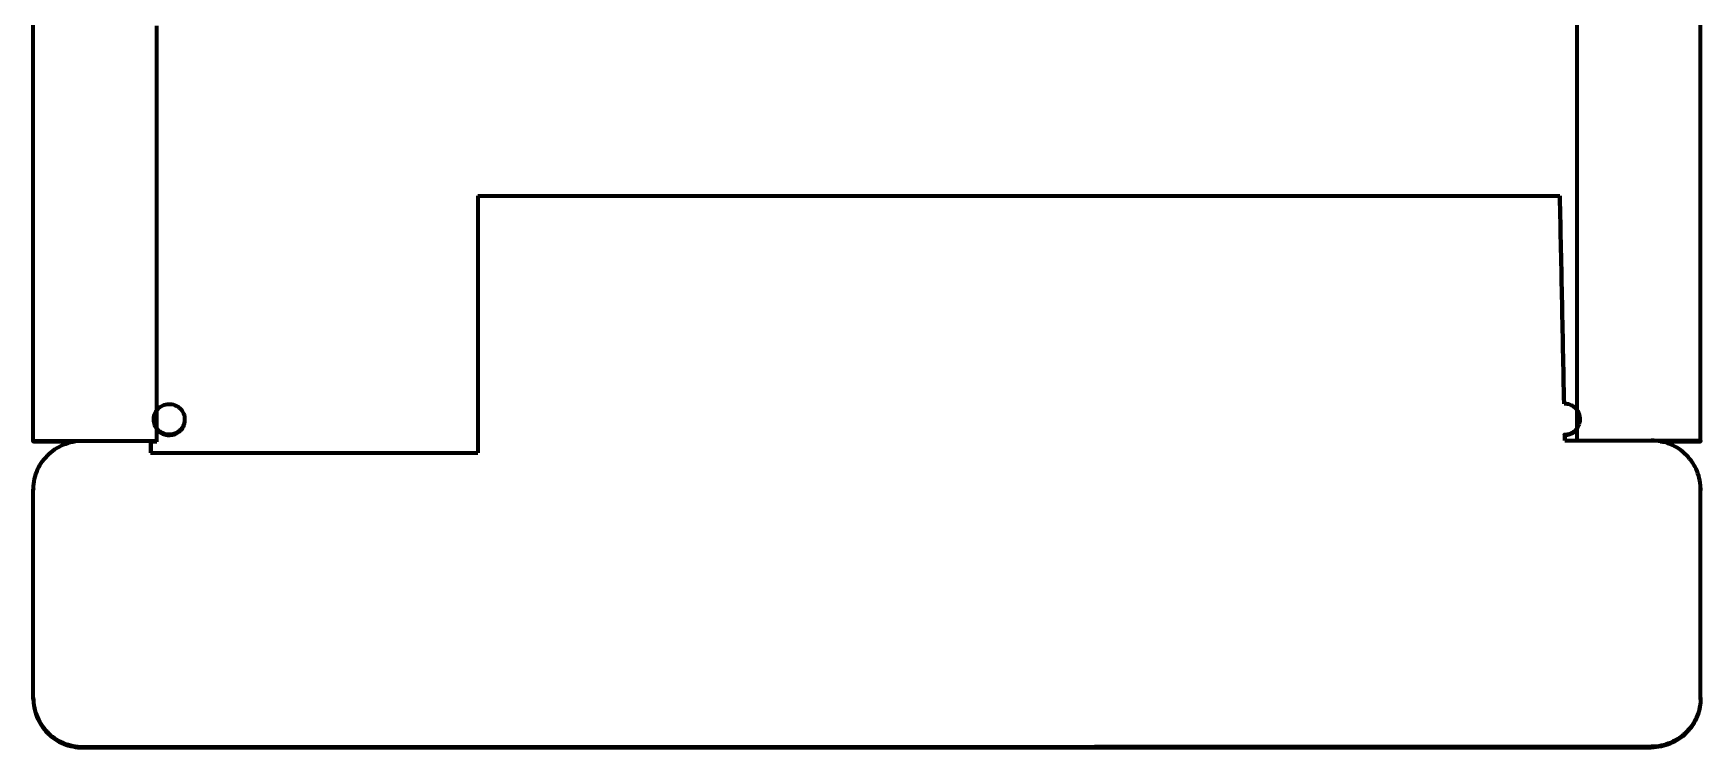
# Model space of a CAD drawing. Header units: millimetres. Extents: x 10 to 410, y 10 to 287.
# Drawn here: x 330.547 to 333.271, y 121 to 122.167 of the extents above; entities that cross this region are included whole.
import ezdxf

# ---------------------------------------------------------------- set-up
doc = ezdxf.new("R2010")
doc.units = ezdxf.units.MM
doc.layers.add('SECTION', color=1, linetype='CONTINUOUS', lineweight=70)

msp = doc.modelspace()

# ---------------------------------------------------------------- linework, layer by layer
at = {"layer": 'SECTION'}
for points in [[(333.0695, 121.5016), (333.0695, 121.6997), (333.0695, 121.8977), (333.0695, 122.0958), (333.0695, 122.2938), (333.0695, 122.4919), (333.0695, 122.6899), (333.0695, 122.8879), (333.0695, 123.086), (333.0695, 123.284), (333.0695, 123.4821), (333.0695, 123.6801), (333.0695, 123.8782), (333.0695, 124.0762), (333.0695, 124.2743), (333.0695, 124.4723)], [(330.547, 121.5013), (330.547, 121.6291), (330.547, 121.7569), (330.547, 121.8846), (330.547, 122.0124), (330.547, 122.1402), (330.547, 122.268), (330.547, 122.3958), (330.547, 122.5235), (330.547, 122.6513), (330.547, 122.7791), (330.547, 122.9069), (330.547, 123.0346), (330.547, 123.1624), (330.547, 123.2902), (330.547, 123.418), (330.547, 123.5458), (330.547, 123.6735), (330.547, 123.8013), (330.547, 123.9291), (330.547, 124.0569), (330.547, 124.1846), (330.547, 124.3124), (330.547, 124.4402)], [(330.547, 121.5008), (330.547, 121.6286), (330.547, 121.7564), (330.547, 121.8841), (330.547, 122.0119), (330.547, 122.1397), (330.547, 122.2675), (330.547, 122.3953), (330.547, 122.523), (330.547, 122.6508), (330.547, 122.7786), (330.547, 122.9064), (330.547, 123.0341), (330.547, 123.1619), (330.547, 123.2897), (330.547, 123.4175), (330.547, 123.5453), (330.547, 123.673), (330.547, 123.8008), (330.547, 123.9286), (330.547, 124.0564), (330.547, 124.1841), (330.547, 124.3119), (330.547, 124.4397)], [(333.2713, 121.5016), (333.2713, 121.6971), (333.2713, 121.8926), (333.2713, 122.0881), (333.2713, 122.2835), (333.2713, 122.479), (333.2713, 122.6745), (333.2713, 122.87), (333.2713, 123.0654), (333.2713, 123.2609), (333.2713, 123.4564), (333.2713, 123.6519), (333.2713, 123.8473), (333.2713, 124.0428), (333.2713, 124.2383), (333.2713, 124.4338)], [(333.2713, 121.5013), (333.2713, 121.6968), (333.2713, 121.8922), (333.2713, 122.0876), (333.2713, 122.2831), (333.2713, 122.4785), (333.2713, 122.674), (333.2713, 122.8694), (333.2713, 123.0649), (333.2713, 123.2603), (333.2713, 123.4557), (333.2713, 123.6512), (333.2713, 123.8466), (333.2713, 124.0421), (333.2713, 124.2375), (333.2713, 124.4329)], [(333.2713, 121.5008), (333.2713, 121.6963), (333.2713, 121.8918), (333.2713, 122.0872), (333.2713, 122.2827), (333.2713, 122.4782), (333.2713, 122.6737), (333.2713, 122.8691), (333.2713, 123.0646), (333.2713, 123.2601), (333.2713, 123.4556), (333.2713, 123.651), (333.2713, 123.8465), (333.2713, 124.042), (333.2713, 124.2374), (333.2713, 124.4329)], [(330.7488, 121.5013), (330.7488, 121.5271), (330.7488, 121.5529), (330.7488, 121.5788), (330.7488, 121.6046), (330.7488, 121.6304), (330.7488, 121.6562), (330.7488, 121.682), (330.7488, 121.7078), (330.7488, 121.7336), (330.7488, 121.7594), (330.7488, 121.7852), (330.7488, 121.811), (330.7488, 121.8368), (330.7488, 121.8626), (330.7488, 121.8884), (330.7488, 121.9142), (330.7488, 121.94), (330.7488, 121.9658), (330.7488, 121.9916), (330.7488, 122.0174), (330.7488, 122.0432), (330.7488, 122.0691), (330.7488, 122.0949), (330.7488, 122.1207), (330.7488, 122.1465), (330.7488, 122.1723)], [(330.7489, 121.5513), (330.7489, 121.5755), (330.7489, 121.5996), (330.7489, 121.6238), (330.7489, 121.6479), (330.7489, 121.6721), (330.7489, 121.6962), (330.7489, 121.7204), (330.7489, 121.7445), (330.7489, 121.7687), (330.7489, 121.7928), (330.7489, 121.817), (330.7489, 121.8411), (330.7489, 121.8653), (330.7489, 121.8894), (330.7489, 121.9136), (330.7489, 121.9377), (330.7489, 121.9619), (330.7489, 121.986), (330.7489, 122.0102), (330.7489, 122.0343), (330.7489, 122.0585), (330.7489, 122.0826), (330.7489, 122.1068), (330.7489, 122.1309), (330.7489, 122.1551), (330.7489, 122.1792)], [(331.2735, 121.9014), (331.3305, 121.9014), (331.3876, 121.9014), (331.4446, 121.9014), (331.5016, 121.9014), (331.5586, 121.9014), (331.6157, 121.9014), (331.6727, 121.9014), (331.7297, 121.9014), (331.7867, 121.9014), (331.8438, 121.9015), (331.9008, 121.9015), (331.9578, 121.9015), (332.0148, 121.9015), (332.0719, 121.9015), (332.1289, 121.9015), (332.1859, 121.9015), (332.2429, 121.9015), (332.3, 121.9015), (332.357, 121.9015), (332.414, 121.9015), (332.471, 121.9015), (332.528, 121.9015), (332.5851, 121.9015), (332.6421, 121.9016), (332.6991, 121.9016), (332.7561, 121.9016), (332.8132, 121.9016), (332.8702, 121.9016), (332.9272, 121.9016), (332.9842, 121.9016), (333.0413, 121.9016)], [(331.2735, 121.9014), (331.2735, 121.8878), (331.2735, 121.8743), (331.2735, 121.8607), (331.2735, 121.8472), (331.2735, 121.8336), (331.2735, 121.8201), (331.2735, 121.8065), (331.2735, 121.793), (331.2735, 121.7795), (331.2735, 121.7659), (331.2735, 121.7524), (331.2735, 121.7388), (331.2735, 121.7253), (331.2735, 121.7117), (331.2735, 121.6982), (331.2735, 121.6846), (331.2735, 121.6711), (331.2735, 121.6575), (331.2735, 121.644), (331.2735, 121.6304), (331.2735, 121.6169), (331.2735, 121.6033), (331.2735, 121.5898), (331.2735, 121.5762), (331.2735, 121.5627), (331.2735, 121.5491), (331.2735, 121.5356), (331.2735, 121.522), (331.2735, 121.5085), (331.2735, 121.495), (331.2735, 121.4814)], [(333.0481, 121.5616), (333.0479, 121.5726), (333.0477, 121.5835), (333.0475, 121.5945), (333.0472, 121.6055), (333.047, 121.6164), (333.0468, 121.6274), (333.0466, 121.6384), (333.0464, 121.6493), (333.0461, 121.6603), (333.0459, 121.6713), (333.0457, 121.6822), (333.0455, 121.6932), (333.0453, 121.7042), (333.045, 121.7151), (333.0448, 121.7261), (333.0446, 121.7371), (333.0444, 121.748), (333.0441, 121.759), (333.0439, 121.77), (333.0437, 121.781), (333.0435, 121.7919), (333.0433, 121.8029), (333.043, 121.8139), (333.0428, 121.8248), (333.0426, 121.8358), (333.0424, 121.8468), (333.0422, 121.8577), (333.0419, 121.8687), (333.0417, 121.8797), (333.0415, 121.8906), (333.0413, 121.9016)], [(333.0413, 121.9012), (333.0413, 121.9012), (333.0413, 121.9012), (333.0413, 121.9012), (333.0413, 121.9012), (333.0413, 121.9013), (333.0413, 121.9013), (333.0413, 121.9013), (333.0413, 121.9013), (333.0413, 121.9013), (333.0413, 121.9013), (333.0413, 121.9013), (333.0413, 121.9014), (333.0413, 121.9014), (333.0413, 121.9014), (333.0413, 121.9014), (333.0413, 121.9014), (333.0413, 121.9014), (333.0413, 121.9014), (333.0413, 121.9014), (333.0413, 121.9015), (333.0413, 121.9015), (333.0413, 121.9015), (333.0413, 121.9015), (333.0413, 121.9015), (333.0413, 121.9015), (333.0413, 121.9015), (333.0413, 121.9015), (333.0413, 121.9016), (333.0413, 121.9016), (333.0413, 121.9016), (333.0413, 121.9016)], [(333.0413, 121.9008), (333.0413, 121.9008), (333.0413, 121.9008), (333.0413, 121.9008), (333.0413, 121.9008), (333.0413, 121.9009), (333.0413, 121.9009), (333.0413, 121.9009), (333.0413, 121.9009), (333.0413, 121.9009), (333.0413, 121.9009), (333.0413, 121.9009), (333.0413, 121.9009), (333.0413, 121.901), (333.0413, 121.901), (333.0413, 121.901), (333.0413, 121.901), (333.0413, 121.901), (333.0413, 121.901), (333.0413, 121.901), (333.0413, 121.9011), (333.0413, 121.9011), (333.0413, 121.9011), (333.0413, 121.9011), (333.0413, 121.9011), (333.0413, 121.9011), (333.0413, 121.9011), (333.0413, 121.9011), (333.0413, 121.9012), (333.0413, 121.9012), (333.0413, 121.9012), (333.0413, 121.9012)], [(333.0413, 121.9012), (333.0415, 121.8902), (333.0417, 121.8793), (333.0419, 121.8683), (333.0422, 121.8574), (333.0424, 121.8464), (333.0426, 121.8355), (333.0428, 121.8245), (333.043, 121.8136), (333.0433, 121.8026), (333.0435, 121.7916), (333.0437, 121.7807), (333.0439, 121.7697), (333.0442, 121.7588), (333.0444, 121.7478), (333.0446, 121.7369), (333.0448, 121.7259), (333.045, 121.715), (333.0453, 121.704), (333.0455, 121.693), (333.0457, 121.6821), (333.0459, 121.6711), (333.0461, 121.6602), (333.0464, 121.6492), (333.0466, 121.6383), (333.0468, 121.6273), (333.047, 121.6164), (333.0472, 121.6054), (333.0475, 121.5945), (333.0477, 121.5835), (333.0479, 121.5725), (333.0481, 121.5616)], [(330.7438, 121.537), (330.744, 121.5395), (330.7445, 121.542), (330.7452, 121.5445), (330.7461, 121.5468), (330.7473, 121.5491), (330.7487, 121.5512), (330.7504, 121.5531), (330.7522, 121.5549), (330.7541, 121.5565), (330.7563, 121.5579), (330.7585, 121.5591), (330.7609, 121.56), (330.7634, 121.5607), (330.7659, 121.5611), (330.7684, 121.5613), (330.7709, 121.5613), (330.7735, 121.5609), (330.776, 121.5604), (330.7784, 121.5596), (330.7807, 121.5585), (330.7829, 121.5572), (330.7849, 121.5557), (330.7868, 121.554), (330.7886, 121.5522), (330.7901, 121.5501), (330.7914, 121.5479), (330.7924, 121.5456), (330.7933, 121.5432), (330.7939, 121.5407), (330.7942, 121.5382), (330.7942, 121.5357)], [(333.0745, 121.5376), (333.0745, 121.5389), (333.0743, 121.5401), (333.0741, 121.5414), (333.0738, 121.5427), (333.0735, 121.5439), (333.0731, 121.5451), (333.0726, 121.5463), (333.0721, 121.5475), (333.0715, 121.5486), (333.0708, 121.5497), (333.0701, 121.5508), (333.0694, 121.5518), (333.0686, 121.5528), (333.0677, 121.5537), (333.0668, 121.5547), (333.0659, 121.5555), (333.0649, 121.5563), (333.0638, 121.5571), (333.0628, 121.5578), (333.0617, 121.5584), (333.0605, 121.559), (333.0594, 121.5596), (333.0582, 121.56), (333.057, 121.5604), (333.0557, 121.5608), (333.0545, 121.5611), (333.0532, 121.5613), (333.052, 121.5615), (333.0507, 121.5616), (333.0494, 121.5616), (333.0481, 121.5616)], [(330.7438, 121.5363), (330.7438, 121.5364), (330.7438, 121.5364), (330.7438, 121.5364), (330.7438, 121.5364), (330.7438, 121.5364), (330.7438, 121.5365), (330.7438, 121.5365), (330.7438, 121.5365), (330.7438, 121.5365), (330.7438, 121.5365), (330.7438, 121.5366), (330.7438, 121.5366), (330.7438, 121.5366), (330.7438, 121.5366), (330.7438, 121.5366), (330.7438, 121.5367), (330.7438, 121.5367), (330.7438, 121.5367), (330.7438, 121.5367), (330.7438, 121.5367), (330.7438, 121.5368), (330.7438, 121.5368), (330.7438, 121.5368), (330.7438, 121.5368), (330.7438, 121.5368), (330.7438, 121.5369), (330.7438, 121.5369), (330.7438, 121.5369), (330.7438, 121.5369), (330.7438, 121.5369), (330.7438, 121.537)], [(330.7942, 121.5357), (330.794, 121.5332), (330.7936, 121.5307), (330.7929, 121.5283), (330.792, 121.5259), (330.7908, 121.5237), (330.7894, 121.5216), (330.7878, 121.5196), (330.786, 121.5178), (330.784, 121.5163), (330.7819, 121.5149), (330.7797, 121.5137), (330.7774, 121.5127), (330.7749, 121.512), (330.7725, 121.5116), (330.77, 121.5114), (330.7674, 121.5114), (330.7649, 121.5117), (330.7625, 121.5122), (330.7601, 121.513), (330.7577, 121.514), (330.7555, 121.5152), (330.7535, 121.5167), (330.7516, 121.5183), (330.7498, 121.5201), (330.7483, 121.5221), (330.7469, 121.5243), (330.7458, 121.5265), (330.7449, 121.5289), (330.7443, 121.5313), (330.7439, 121.5338), (330.7438, 121.5363)], [(330.7942, 121.5358), (330.7942, 121.5338), (330.794, 121.5317), (330.7937, 121.5297), (330.7932, 121.5277), (330.7925, 121.5258), (330.7917, 121.5239), (330.7907, 121.5221), (330.7895, 121.5204), (330.7883, 121.5188), (330.7869, 121.5173), (330.7853, 121.5159), (330.7837, 121.5147), (330.782, 121.5135), (330.7802, 121.5126), (330.7783, 121.5117), (330.7764, 121.5111), (330.7744, 121.5106), (330.7724, 121.5102), (330.7703, 121.51), (330.7683, 121.51), (330.7662, 121.5101), (330.7642, 121.5105), (330.7622, 121.5109), (330.7603, 121.5116), (330.7584, 121.5123), (330.7565, 121.5133), (330.7548, 121.5144), (330.7531, 121.5156), (330.7516, 121.5169), (330.7502, 121.5184), (330.7489, 121.52)], [(333.0491, 121.5116), (333.0504, 121.5116), (333.0518, 121.5117), (333.0531, 121.5119), (333.0543, 121.5121), (333.0556, 121.5124), (333.0569, 121.5128), (333.0581, 121.5132), (333.0593, 121.5137), (333.0605, 121.5142), (333.0617, 121.5148), (333.0628, 121.5155), (333.0639, 121.5162), (333.065, 121.517), (333.066, 121.5178), (333.0669, 121.5187), (333.0679, 121.5197), (333.0687, 121.5206), (333.0695, 121.5217), (333.0703, 121.5227), (333.071, 121.5238), (333.0717, 121.525), (333.0722, 121.5261), (333.0728, 121.5273), (333.0732, 121.5286), (333.0736, 121.5298), (333.0739, 121.5311), (333.0742, 121.5324), (333.0744, 121.5337), (333.0745, 121.535), (333.0746, 121.5363), (333.0745, 121.5376)], [(330.7489, 121.5), (330.7489, 121.5006), (330.7489, 121.5013), (330.7489, 121.5019), (330.7489, 121.5026), (330.7489, 121.5032), (330.7489, 121.5039), (330.7489, 121.5045), (330.7489, 121.5052), (330.7489, 121.5058), (330.7489, 121.5064), (330.7489, 121.5071), (330.7489, 121.5077), (330.7489, 121.5084), (330.7489, 121.509), (330.7489, 121.5097), (330.7489, 121.5103), (330.7489, 121.511), (330.7489, 121.5116), (330.7489, 121.5122), (330.7489, 121.5129), (330.7489, 121.5135), (330.7489, 121.5142), (330.7489, 121.5148), (330.7489, 121.5155), (330.7489, 121.5161), (330.7489, 121.5168), (330.7489, 121.5174), (330.7489, 121.5181), (330.7489, 121.5187), (330.7489, 121.5193), (330.7489, 121.52)], [(333.0493, 121.5016), (333.0493, 121.5019), (333.0493, 121.5023), (333.0493, 121.5026), (333.0493, 121.5029), (333.0493, 121.5032), (333.0493, 121.5036), (333.0493, 121.5039), (333.0493, 121.5042), (333.0493, 121.5045), (333.0493, 121.5048), (333.0493, 121.5052), (333.0493, 121.5055), (333.0493, 121.5058), (333.0492, 121.5061), (333.0492, 121.5065), (333.0492, 121.5068), (333.0492, 121.5071), (333.0492, 121.5074), (333.0492, 121.5078), (333.0492, 121.5081), (333.0492, 121.5084), (333.0492, 121.5087), (333.0492, 121.509), (333.0492, 121.5094), (333.0492, 121.5097), (333.0492, 121.51), (333.0492, 121.5103), (333.0492, 121.5107), (333.0491, 121.511), (333.0491, 121.5113), (333.0491, 121.5116)], [(333.0491, 121.5116), (333.0491, 121.5116), (333.0491, 121.5116), (333.0491, 121.5116), (333.0491, 121.5116), (333.0491, 121.5116), (333.0491, 121.5115), (333.0491, 121.5115), (333.0491, 121.5115), (333.0491, 121.5115), (333.0491, 121.5115), (333.0491, 121.5115), (333.0491, 121.5115), (333.0491, 121.5115), (333.0491, 121.5114), (333.0491, 121.5114), (333.0491, 121.5114), (333.0491, 121.5114), (333.0491, 121.5114), (333.0491, 121.5114), (333.0491, 121.5114), (333.0491, 121.5113), (333.0491, 121.5113), (333.0491, 121.5113), (333.0491, 121.5113), (333.0491, 121.5113), (333.0491, 121.5113), (333.0491, 121.5113), (333.0491, 121.5113), (333.0491, 121.5112), (333.0491, 121.5112), (333.0491, 121.5112)], [(333.0491, 121.5112), (333.0491, 121.5112), (333.0491, 121.5112), (333.0491, 121.5112), (333.0491, 121.5112), (333.0491, 121.5112), (333.0491, 121.5111), (333.0491, 121.5111), (333.0491, 121.5111), (333.0491, 121.5111), (333.0491, 121.5111), (333.0491, 121.5111), (333.0491, 121.5111), (333.0491, 121.511), (333.0491, 121.511), (333.0491, 121.511), (333.0491, 121.511), (333.0491, 121.511), (333.0492, 121.511), (333.0492, 121.511), (333.0492, 121.511), (333.0492, 121.5109), (333.0492, 121.5109), (333.0492, 121.5109), (333.0492, 121.5109), (333.0492, 121.5109), (333.0492, 121.5109), (333.0492, 121.5109), (333.0492, 121.5109), (333.0492, 121.5108), (333.0492, 121.5108), (333.0492, 121.5108)], [(333.0491, 121.5112), (333.0492, 121.5109), (333.0492, 121.5106), (333.0492, 121.5103), (333.0492, 121.51), (333.0492, 121.5097), (333.0492, 121.5094), (333.0492, 121.5091), (333.0492, 121.5087), (333.0492, 121.5084), (333.0492, 121.5081), (333.0492, 121.5078), (333.0492, 121.5075), (333.0492, 121.5072), (333.0492, 121.5069), (333.0492, 121.5066), (333.0492, 121.5063), (333.0493, 121.506), (333.0493, 121.5056), (333.0493, 121.5053), (333.0493, 121.505), (333.0493, 121.5047), (333.0493, 121.5044), (333.0493, 121.5041), (333.0493, 121.5038), (333.0493, 121.5035), (333.0493, 121.5032), (333.0493, 121.5029), (333.0493, 121.5026), (333.0493, 121.5022), (333.0493, 121.5019), (333.0493, 121.5016)], [(333.0695, 121.5203), (333.0691, 121.5197), (333.0686, 121.5191), (333.0681, 121.5185), (333.0675, 121.518), (333.067, 121.5174), (333.0665, 121.5169), (333.0659, 121.5164), (333.0653, 121.5159), (333.0647, 121.5154), (333.0641, 121.515), (333.0635, 121.5146), (333.0628, 121.5142), (333.0622, 121.5138), (333.0615, 121.5134), (333.0609, 121.513), (333.0602, 121.5127), (333.0595, 121.5124), (333.0588, 121.5121), (333.0581, 121.5118), (333.0574, 121.5116), (333.0566, 121.5113), (333.0559, 121.5111), (333.0552, 121.511), (333.0544, 121.5108), (333.0537, 121.5106), (333.0529, 121.5105), (333.0522, 121.5104), (333.0514, 121.5104), (333.0507, 121.5103), (333.0499, 121.5103), (333.0492, 121.5103)], [(330.547, 121.5013), (330.5536, 121.5013), (330.5601, 121.5013), (330.5666, 121.5013), (330.5731, 121.5013), (330.5796, 121.5013), (330.5861, 121.5013), (330.5926, 121.5013), (330.5991, 121.5013), (330.6056, 121.5013), (330.6121, 121.5013), (330.6187, 121.5013), (330.6252, 121.5013), (330.6317, 121.5013), (330.6382, 121.5013), (330.6447, 121.5013), (330.6512, 121.5013), (330.6577, 121.5013), (330.6642, 121.5013), (330.6707, 121.5013), (330.6772, 121.5013), (330.6838, 121.5013), (330.6903, 121.5013), (330.6968, 121.5013), (330.7033, 121.5013), (330.7098, 121.5013), (330.7163, 121.5013), (330.7228, 121.5013), (330.7293, 121.5013), (330.7358, 121.5013), (330.7423, 121.5013), (330.7488, 121.5013)], [(330.547, 121.5008), (330.547, 121.5008), (330.547, 121.5008), (330.547, 121.5009), (330.547, 121.5009), (330.547, 121.5009), (330.547, 121.5009), (330.547, 121.5009), (330.547, 121.5009), (330.547, 121.501), (330.547, 121.501), (330.547, 121.501), (330.547, 121.501), (330.547, 121.501), (330.547, 121.501), (330.547, 121.5011), (330.547, 121.5011), (330.547, 121.5011), (330.547, 121.5011), (330.547, 121.5011), (330.547, 121.5011), (330.547, 121.5011), (330.547, 121.5012), (330.547, 121.5012), (330.547, 121.5012), (330.547, 121.5012), (330.547, 121.5012), (330.547, 121.5012), (330.547, 121.5013), (330.547, 121.5013), (330.547, 121.5013), (330.547, 121.5013)], [(330.5471, 121.5), (330.5471, 121.5), (330.5471, 121.5), (330.5471, 121.5), (330.5471, 121.5001), (330.5471, 121.5001), (330.547, 121.5001), (330.547, 121.5002), (330.547, 121.5002), (330.547, 121.5002), (330.547, 121.5002), (330.547, 121.5003), (330.547, 121.5003), (330.547, 121.5003), (330.547, 121.5003), (330.547, 121.5004), (330.547, 121.5004), (330.547, 121.5004), (330.547, 121.5005), (330.547, 121.5005), (330.547, 121.5005), (330.547, 121.5005), (330.547, 121.5006), (330.547, 121.5006), (330.547, 121.5006), (330.547, 121.5006), (330.547, 121.5007), (330.547, 121.5007), (330.547, 121.5007), (330.547, 121.5008), (330.547, 121.5008), (330.547, 121.5008)], [(330.5471, 121.423), (330.5472, 121.427), (330.5476, 121.431), (330.5482, 121.435), (330.549, 121.4389), (330.55, 121.4428), (330.5512, 121.4466), (330.5526, 121.4504), (330.5541, 121.4541), (330.5559, 121.4577), (330.5578, 121.4612), (330.5599, 121.4647), (330.5622, 121.468), (330.5646, 121.4712), (330.5672, 121.4742), (330.57, 121.4772), (330.5729, 121.48), (330.5759, 121.4826), (330.579, 121.4851), (330.5823, 121.4874), (330.5857, 121.4896), (330.5892, 121.4916), (330.5928, 121.4934), (330.5964, 121.4951), (330.6002, 121.4965), (330.604, 121.4978), (330.6079, 121.4989), (330.6118, 121.4997), (330.6158, 121.5004), (330.6197, 121.5009), (330.6237, 121.5012), (330.6278, 121.5013)], [(330.5471, 121.5), (330.5492, 121.5), (330.5513, 121.5), (330.5534, 121.5), (330.5556, 121.5), (330.5577, 121.5), (330.5598, 121.5), (330.5619, 121.5), (330.5641, 121.5), (330.5662, 121.5), (330.5683, 121.5), (330.5705, 121.5), (330.5726, 121.5), (330.5747, 121.5), (330.5768, 121.5), (330.579, 121.5), (330.5811, 121.5), (330.5832, 121.5), (330.5854, 121.5), (330.5875, 121.5), (330.5896, 121.5), (330.5917, 121.5), (330.5939, 121.5), (330.596, 121.5), (330.5981, 121.5), (330.6002, 121.5), (330.6024, 121.5), (330.6045, 121.5), (330.6066, 121.5), (330.6088, 121.5), (330.6109, 121.5), (330.613, 121.5)], [(330.6278, 121.5013), (330.6313, 121.5013), (330.6349, 121.5013), (330.6385, 121.5013), (330.6421, 121.5013), (330.6457, 121.5013), (330.6492, 121.5013), (330.6528, 121.5013), (330.6564, 121.5013), (330.66, 121.5013), (330.6636, 121.5013), (330.6671, 121.5013), (330.6707, 121.5013), (330.6743, 121.5013), (330.6779, 121.5013), (330.6815, 121.5013), (330.685, 121.5013), (330.6886, 121.5013), (330.6922, 121.5013), (330.6958, 121.5013), (330.6994, 121.5013), (330.7029, 121.5013), (330.7065, 121.5013), (330.7101, 121.5013), (330.7137, 121.5013), (330.7173, 121.5013), (330.7208, 121.5013), (330.7244, 121.5013), (330.728, 121.5013), (330.7316, 121.5013), (330.7352, 121.5013), (330.7387, 121.5013)], [(330.7387, 121.5013), (330.7387, 121.5007), (330.7387, 121.5), (330.7387, 121.4994), (330.7387, 121.4988), (330.7387, 121.4981), (330.7387, 121.4975), (330.7387, 121.4968), (330.7387, 121.4962), (330.7387, 121.4955), (330.7387, 121.4949), (330.7387, 121.4942), (330.7387, 121.4936), (330.7387, 121.493), (330.7387, 121.4923), (330.7387, 121.4917), (330.7387, 121.491), (330.7387, 121.4904), (330.7387, 121.4897), (330.7387, 121.4891), (330.7387, 121.4884), (330.7387, 121.4878), (330.7387, 121.4871), (330.7387, 121.4865), (330.7387, 121.4859), (330.7387, 121.4852), (330.7387, 121.4846), (330.7387, 121.4839), (330.7387, 121.4833), (330.7387, 121.4826), (330.7387, 121.482), (330.7387, 121.4813)], [(330.7387, 121.5013), (330.7387, 121.5013), (330.7387, 121.5013), (330.7387, 121.5012), (330.7387, 121.5012), (330.7387, 121.5011), (330.7387, 121.5011), (330.7387, 121.501), (330.7387, 121.501), (330.7387, 121.5009), (330.7387, 121.5009), (330.7387, 121.5009), (330.7387, 121.5008), (330.7387, 121.5008), (330.7387, 121.5007), (330.7387, 121.5007), (330.7387, 121.5006), (330.7388, 121.5006), (330.7388, 121.5006), (330.7388, 121.5005), (330.7388, 121.5005), (330.7388, 121.5004), (330.7388, 121.5004), (330.7388, 121.5003), (330.7388, 121.5003), (330.7388, 121.5002), (330.7388, 121.5002), (330.7388, 121.5002), (330.7388, 121.5001), (330.7388, 121.5001), (330.7388, 121.5), (330.7388, 121.5)], [(330.7387, 121.4813), (330.756, 121.4813), (330.7732, 121.4813), (330.7905, 121.4813), (330.8077, 121.4813), (330.825, 121.4813), (330.8423, 121.4814), (330.8595, 121.4814), (330.8768, 121.4814), (330.894, 121.4814), (330.9113, 121.4814), (330.9285, 121.4814), (330.9458, 121.4814), (330.963, 121.4814), (330.9803, 121.4814), (330.9975, 121.4814), (331.0148, 121.4814), (331.032, 121.4814), (331.0493, 121.4814), (331.0665, 121.4814), (331.0838, 121.4814), (331.101, 121.4814), (331.1183, 121.4814), (331.1355, 121.4814), (331.1528, 121.4814), (331.17, 121.4814), (331.1873, 121.4814), (331.2045, 121.4814), (331.2218, 121.4814), (331.239, 121.4814), (331.2563, 121.4814), (331.2735, 121.4814)], [(330.7388, 121.5), (330.7391, 121.5), (330.7394, 121.5), (330.7397, 121.5), (330.7401, 121.5), (330.7404, 121.5), (330.7407, 121.5), (330.741, 121.5), (330.7414, 121.5), (330.7417, 121.5), (330.742, 121.5), (330.7423, 121.5), (330.7427, 121.5), (330.743, 121.5), (330.7433, 121.5), (330.7436, 121.5), (330.744, 121.5), (330.7443, 121.5), (330.7446, 121.5), (330.7449, 121.5), (330.7453, 121.5), (330.7456, 121.5), (330.7459, 121.5), (330.7463, 121.5), (330.7466, 121.5), (330.7469, 121.5), (330.7472, 121.5), (330.7476, 121.5), (330.7479, 121.5), (330.7482, 121.5), (330.7485, 121.5), (330.7489, 121.5)], [(330.7388, 121.5), (330.7388, 121.4994), (330.7388, 121.4988), (330.7388, 121.4982), (330.7388, 121.4976), (330.7388, 121.497), (330.7388, 121.4964), (330.7388, 121.4958), (330.7388, 121.4952), (330.7388, 121.4946), (330.7388, 121.494), (330.7388, 121.4934), (330.7388, 121.4928), (330.7388, 121.4922), (330.7388, 121.4916), (330.7388, 121.491), (330.7388, 121.4904), (330.7388, 121.4898), (330.7388, 121.4892), (330.7388, 121.4886), (330.7388, 121.488), (330.7388, 121.4874), (330.7388, 121.4868), (330.7388, 121.4862), (330.7388, 121.4855), (330.7388, 121.4849), (330.7388, 121.4843), (330.7388, 121.4837), (330.7388, 121.4831), (330.7388, 121.4825), (330.7388, 121.4819), (330.7388, 121.4813)], [(330.7488, 121.5008), (330.7488, 121.5008), (330.7488, 121.5008), (330.7488, 121.5009), (330.7488, 121.5009), (330.7488, 121.5009), (330.7488, 121.5009), (330.7488, 121.5009), (330.7488, 121.5009), (330.7488, 121.501), (330.7488, 121.501), (330.7488, 121.501), (330.7488, 121.501), (330.7488, 121.501), (330.7488, 121.501), (330.7488, 121.5011), (330.7488, 121.5011), (330.7488, 121.5011), (330.7488, 121.5011), (330.7488, 121.5011), (330.7488, 121.5011), (330.7488, 121.5012), (330.7488, 121.5012), (330.7488, 121.5012), (330.7488, 121.5012), (330.7488, 121.5012), (330.7488, 121.5013), (330.7488, 121.5013), (330.7488, 121.5013), (330.7488, 121.5013), (330.7488, 121.5013), (330.7488, 121.5013)], [(330.7489, 121.5), (330.7489, 121.5), (330.7489, 121.5), (330.7489, 121.5001), (330.7489, 121.5001), (330.7489, 121.5001), (330.7489, 121.5001), (330.7488, 121.5002), (330.7488, 121.5002), (330.7488, 121.5002), (330.7488, 121.5003), (330.7488, 121.5003), (330.7488, 121.5003), (330.7488, 121.5003), (330.7488, 121.5004), (330.7488, 121.5004), (330.7488, 121.5004), (330.7488, 121.5004), (330.7488, 121.5005), (330.7488, 121.5005), (330.7488, 121.5005), (330.7488, 121.5005), (330.7488, 121.5006), (330.7488, 121.5006), (330.7488, 121.5006), (330.7488, 121.5006), (330.7488, 121.5007), (330.7488, 121.5007), (330.7488, 121.5007), (330.7488, 121.5008), (330.7488, 121.5008), (330.7488, 121.5008)], [(333.0493, 121.5016), (333.0539, 121.5016), (333.0585, 121.5016), (333.063, 121.5016), (333.0676, 121.5016), (333.0721, 121.5016), (333.0767, 121.5016), (333.0812, 121.5016), (333.0858, 121.5016), (333.0904, 121.5016), (333.0949, 121.5016), (333.0995, 121.5016), (333.104, 121.5016), (333.1086, 121.5016), (333.1131, 121.5016), (333.1177, 121.5016), (333.1222, 121.5016), (333.1268, 121.5016), (333.1314, 121.5016), (333.1359, 121.5016), (333.1405, 121.5016), (333.145, 121.5016), (333.1496, 121.5016), (333.1541, 121.5016), (333.1587, 121.5016), (333.1633, 121.5016), (333.1678, 121.5016), (333.1724, 121.5016), (333.1769, 121.5016), (333.1815, 121.5016), (333.186, 121.5016), (333.1906, 121.5016)], [(333.0695, 121.5016), (333.076, 121.5016), (333.0825, 121.5016), (333.089, 121.5016), (333.0956, 121.5016), (333.1021, 121.5016), (333.1086, 121.5016), (333.1151, 121.5016), (333.1216, 121.5016), (333.1281, 121.5016), (333.1346, 121.5016), (333.1411, 121.5016), (333.1476, 121.5016), (333.1541, 121.5016), (333.1607, 121.5016), (333.1672, 121.5016), (333.1737, 121.5016), (333.1802, 121.5016), (333.1867, 121.5016), (333.1932, 121.5016), (333.1997, 121.5016), (333.2062, 121.5016), (333.2127, 121.5016), (333.2192, 121.5016), (333.2258, 121.5016), (333.2323, 121.5016), (333.2388, 121.5016), (333.2453, 121.5016), (333.2518, 121.5016), (333.2583, 121.5016), (333.2648, 121.5016), (333.2713, 121.5016)], [(333.2713, 121.4244), (333.271, 121.4284), (333.2706, 121.4323), (333.27, 121.4363), (333.2691, 121.4402), (333.2681, 121.444), (333.2669, 121.4478), (333.2655, 121.4515), (333.2639, 121.4552), (333.2621, 121.4587), (333.2602, 121.4622), (333.2581, 121.4656), (333.2558, 121.4689), (333.2533, 121.472), (333.2507, 121.475), (333.248, 121.4779), (333.2451, 121.4807), (333.2421, 121.4833), (333.239, 121.4857), (333.2357, 121.488), (333.2323, 121.4901), (333.2289, 121.4921), (333.2253, 121.4939), (333.2217, 121.4955), (333.2179, 121.4969), (333.2142, 121.4982), (333.2103, 121.4992), (333.2064, 121.5001), (333.2025, 121.5008), (333.1986, 121.5013), (333.1946, 121.5015), (333.1906, 121.5016)], [(333.2054, 121.5003), (333.2075, 121.5003), (333.2096, 121.5003), (333.2117, 121.5003), (333.2139, 121.5003), (333.216, 121.5003), (333.2181, 121.5003), (333.2203, 121.5003), (333.2224, 121.5003), (333.2245, 121.5003), (333.2266, 121.5003), (333.2288, 121.5003), (333.2309, 121.5003), (333.233, 121.5003), (333.2352, 121.5003), (333.2373, 121.5003), (333.2394, 121.5003), (333.2415, 121.5003), (333.2437, 121.5003), (333.2458, 121.5003), (333.2479, 121.5003), (333.25, 121.5003), (333.2522, 121.5003), (333.2543, 121.5003), (333.2564, 121.5003), (333.2586, 121.5003), (333.2607, 121.5003), (333.2628, 121.5003), (333.2649, 121.5003), (333.2671, 121.5003), (333.2692, 121.5003), (333.2713, 121.5003)], [(333.2713, 121.5016), (333.2713, 121.5016), (333.2713, 121.5016), (333.2713, 121.5016), (333.2713, 121.5015), (333.2713, 121.5015), (333.2713, 121.5015), (333.2713, 121.5015), (333.2713, 121.5014), (333.2713, 121.5014), (333.2713, 121.5014), (333.2713, 121.5014), (333.2713, 121.5013), (333.2713, 121.5013), (333.2713, 121.5013), (333.2713, 121.5012), (333.2713, 121.5012), (333.2713, 121.5012), (333.2713, 121.5012), (333.2713, 121.5011), (333.2713, 121.5011), (333.2713, 121.5011), (333.2713, 121.5011), (333.2713, 121.501), (333.2713, 121.501), (333.2713, 121.501), (333.2713, 121.5009), (333.2713, 121.5009), (333.2713, 121.5009), (333.2713, 121.5009), (333.2713, 121.5008), (333.2713, 121.5008)], [(333.2713, 121.5008), (333.2713, 121.5008), (333.2713, 121.5008), (333.2713, 121.5008), (333.2713, 121.5007), (333.2713, 121.5007), (333.2713, 121.5007), (333.2713, 121.5007), (333.2713, 121.5007), (333.2713, 121.5007), (333.2713, 121.5006), (333.2713, 121.5006), (333.2713, 121.5006), (333.2713, 121.5006), (333.2713, 121.5006), (333.2713, 121.5006), (333.2713, 121.5005), (333.2713, 121.5005), (333.2713, 121.5005), (333.2713, 121.5005), (333.2713, 121.5005), (333.2713, 121.5005), (333.2713, 121.5004), (333.2713, 121.5004), (333.2713, 121.5004), (333.2713, 121.5004), (333.2713, 121.5004), (333.2713, 121.5004), (333.2713, 121.5003), (333.2713, 121.5003), (333.2713, 121.5003), (333.2713, 121.5003)], [(330.547, 121.4213), (330.547, 121.4214), (330.547, 121.4214), (330.547, 121.4215), (330.547, 121.4215), (330.547, 121.4216), (330.547, 121.4216), (330.547, 121.4217), (330.547, 121.4217), (330.547, 121.4218), (330.547, 121.4219), (330.547, 121.4219), (330.547, 121.422), (330.547, 121.422), (330.547, 121.4221), (330.547, 121.4221), (330.547, 121.4222), (330.5471, 121.4222), (330.5471, 121.4223), (330.5471, 121.4223), (330.5471, 121.4224), (330.5471, 121.4224), (330.5471, 121.4225), (330.5471, 121.4225), (330.5471, 121.4226), (330.5471, 121.4226), (330.5471, 121.4227), (330.5471, 121.4228), (330.5471, 121.4228), (330.5471, 121.4229), (330.5471, 121.4229), (330.5471, 121.423)], [(330.5471, 121.423), (330.5471, 121.4229), (330.5471, 121.4228), (330.5471, 121.4228), (330.5471, 121.4227), (330.5471, 121.4226), (330.5471, 121.4226), (330.5471, 121.4225), (330.5471, 121.4224), (330.5471, 121.4223), (330.5471, 121.4223), (330.547, 121.4222), (330.547, 121.4221), (330.547, 121.4221), (330.547, 121.422), (330.547, 121.4219), (330.547, 121.4219), (330.547, 121.4218), (330.547, 121.4217), (330.547, 121.4216), (330.547, 121.4216), (330.547, 121.4215), (330.547, 121.4214), (330.547, 121.4214), (330.547, 121.4213), (330.547, 121.4212), (330.547, 121.4212), (330.547, 121.4211), (330.547, 121.421), (330.547, 121.421), (330.547, 121.4209), (330.547, 121.4208)], [(333.2713, 121.4217), (333.2713, 121.4217), (333.2713, 121.4218), (333.2713, 121.4219), (333.2713, 121.422), (333.2713, 121.4221), (333.2713, 121.4222), (333.2713, 121.4223), (333.2713, 121.4224), (333.2713, 121.4224), (333.2713, 121.4225), (333.2713, 121.4226), (333.2713, 121.4227), (333.2713, 121.4228), (333.2713, 121.4229), (333.2713, 121.423), (333.2713, 121.4231), (333.2713, 121.4232), (333.2713, 121.4232), (333.2713, 121.4233), (333.2713, 121.4234), (333.2713, 121.4235), (333.2713, 121.4236), (333.2713, 121.4237), (333.2713, 121.4238), (333.2713, 121.4239), (333.2713, 121.424), (333.2713, 121.424), (333.2713, 121.4241), (333.2713, 121.4242), (333.2713, 121.4243), (333.2713, 121.4244)], [(333.2713, 121.4244), (333.2713, 121.4243), (333.2713, 121.4242), (333.2713, 121.424), (333.2713, 121.4239), (333.2713, 121.4238), (333.2713, 121.4237), (333.2713, 121.4236), (333.2713, 121.4235), (333.2713, 121.4234), (333.2713, 121.4232), (333.2713, 121.4231), (333.2713, 121.423), (333.2713, 121.4229), (333.2713, 121.4228), (333.2713, 121.4227), (333.2713, 121.4225), (333.2713, 121.4224), (333.2713, 121.4223), (333.2713, 121.4222), (333.2713, 121.4221), (333.2713, 121.422), (333.2713, 121.4219), (333.2713, 121.4217), (333.2713, 121.4216), (333.2713, 121.4215), (333.2713, 121.4214), (333.2713, 121.4213), (333.2713, 121.4212), (333.2713, 121.421), (333.2713, 121.4209), (333.2713, 121.4208)], [(330.547, 121.0813), (330.547, 121.0923), (330.547, 121.1033), (330.547, 121.1142), (330.547, 121.1252), (330.547, 121.1362), (330.547, 121.1471), (330.547, 121.1581), (330.547, 121.1691), (330.547, 121.18), (330.547, 121.191), (330.547, 121.202), (330.547, 121.2129), (330.547, 121.2239), (330.547, 121.2349), (330.547, 121.2458), (330.547, 121.2568), (330.547, 121.2678), (330.547, 121.2787), (330.547, 121.2897), (330.547, 121.3007), (330.547, 121.3116), (330.547, 121.3226), (330.547, 121.3336), (330.547, 121.3445), (330.547, 121.3555), (330.547, 121.3665), (330.547, 121.3774), (330.547, 121.3884), (330.547, 121.3994), (330.547, 121.4104), (330.547, 121.4213)], [(330.547, 121.4208), (330.547, 121.4208), (330.547, 121.4208), (330.547, 121.4209), (330.547, 121.4209), (330.547, 121.4209), (330.547, 121.4209), (330.547, 121.4209), (330.547, 121.4209), (330.547, 121.421), (330.547, 121.421), (330.547, 121.421), (330.547, 121.421), (330.547, 121.421), (330.547, 121.421), (330.547, 121.4211), (330.547, 121.4211), (330.547, 121.4211), (330.547, 121.4211), (330.547, 121.4211), (330.547, 121.4211), (330.547, 121.4212), (330.547, 121.4212), (330.547, 121.4212), (330.547, 121.4212), (330.547, 121.4212), (330.547, 121.4212), (330.547, 121.4213), (330.547, 121.4213), (330.547, 121.4213), (330.547, 121.4213), (330.547, 121.4213)], [(330.547, 121.4208), (330.547, 121.4208), (330.547, 121.4208), (330.547, 121.4209), (330.547, 121.4209), (330.547, 121.4209), (330.547, 121.4209), (330.547, 121.4209), (330.547, 121.4209), (330.547, 121.421), (330.547, 121.421), (330.547, 121.421), (330.547, 121.421), (330.547, 121.421), (330.547, 121.421), (330.547, 121.4211), (330.547, 121.4211), (330.547, 121.4211), (330.547, 121.4211), (330.547, 121.4211), (330.547, 121.4211), (330.547, 121.4212), (330.547, 121.4212), (330.547, 121.4212), (330.547, 121.4212), (330.547, 121.4212), (330.547, 121.4212), (330.547, 121.4213), (330.547, 121.4213), (330.547, 121.4213), (330.547, 121.4213), (330.547, 121.4213)], [(330.547, 121.4203), (330.547, 121.4203), (330.547, 121.4203), (330.547, 121.4204), (330.547, 121.4204), (330.547, 121.4204), (330.547, 121.4204), (330.547, 121.4204), (330.547, 121.4204), (330.547, 121.4205), (330.547, 121.4205), (330.547, 121.4205), (330.547, 121.4205), (330.547, 121.4205), (330.547, 121.4205), (330.547, 121.4205), (330.547, 121.4206), (330.547, 121.4206), (330.547, 121.4206), (330.547, 121.4206), (330.547, 121.4206), (330.547, 121.4206), (330.547, 121.4207), (330.547, 121.4207), (330.547, 121.4207), (330.547, 121.4207), (330.547, 121.4207), (330.547, 121.4207), (330.547, 121.4208), (330.547, 121.4208), (330.547, 121.4208), (330.547, 121.4208)], [(330.547, 121.4203), (330.547, 121.4203), (330.547, 121.4203), (330.547, 121.4204), (330.547, 121.4204), (330.547, 121.4204), (330.547, 121.4204), (330.547, 121.4204), (330.547, 121.4204), (330.547, 121.4205), (330.547, 121.4205), (330.547, 121.4205), (330.547, 121.4205), (330.547, 121.4205), (330.547, 121.4205), (330.547, 121.4205), (330.547, 121.4206), (330.547, 121.4206), (330.547, 121.4206), (330.547, 121.4206), (330.547, 121.4206), (330.547, 121.4206), (330.547, 121.4207), (330.547, 121.4207), (330.547, 121.4207), (330.547, 121.4207), (330.547, 121.4207), (330.547, 121.4207), (330.547, 121.4208), (330.547, 121.4208), (330.547, 121.4208), (330.547, 121.4208)], [(330.547, 121.0808), (330.547, 121.0918), (330.547, 121.1028), (330.547, 121.1137), (330.547, 121.1247), (330.547, 121.1357), (330.547, 121.1466), (330.547, 121.1576), (330.547, 121.1686), (330.547, 121.1795), (330.547, 121.1905), (330.547, 121.2015), (330.547, 121.2124), (330.547, 121.2234), (330.547, 121.2344), (330.547, 121.2453), (330.547, 121.2563), (330.547, 121.2673), (330.547, 121.2782), (330.547, 121.2892), (330.547, 121.3002), (330.547, 121.3111), (330.547, 121.3221), (330.547, 121.3331), (330.547, 121.344), (330.547, 121.355), (330.547, 121.366), (330.547, 121.3769), (330.547, 121.3879), (330.547, 121.3989), (330.547, 121.4098), (330.547, 121.4208)], [(333.2713, 121.0817), (333.2713, 121.0926), (333.2713, 121.1036), (333.2713, 121.1146), (333.2713, 121.1255), (333.2713, 121.1365), (333.2713, 121.1475), (333.2713, 121.1584), (333.2713, 121.1694), (333.2713, 121.1804), (333.2713, 121.1913), (333.2713, 121.2023), (333.2713, 121.2133), (333.2713, 121.2242), (333.2713, 121.2352), (333.2713, 121.2462), (333.2713, 121.2571), (333.2713, 121.2681), (333.2713, 121.2791), (333.2713, 121.29), (333.2713, 121.301), (333.2713, 121.312), (333.2713, 121.3229), (333.2713, 121.3339), (333.2713, 121.3449), (333.2713, 121.3558), (333.2713, 121.3668), (333.2713, 121.3778), (333.2713, 121.3888), (333.2713, 121.3997), (333.2713, 121.4107), (333.2713, 121.4217)], [(333.2713, 121.4217), (333.2713, 121.4216), (333.2713, 121.4216), (333.2713, 121.4216), (333.2713, 121.4215), (333.2713, 121.4215), (333.2713, 121.4215), (333.2713, 121.4215), (333.2713, 121.4214), (333.2713, 121.4214), (333.2713, 121.4214), (333.2713, 121.4214), (333.2713, 121.4213), (333.2713, 121.4213), (333.2713, 121.4213), (333.2713, 121.4212), (333.2713, 121.4212), (333.2713, 121.4212), (333.2713, 121.4212), (333.2713, 121.4211), (333.2713, 121.4211), (333.2713, 121.4211), (333.2713, 121.4211), (333.2713, 121.421), (333.2713, 121.421), (333.2713, 121.421), (333.2713, 121.4209), (333.2713, 121.4209), (333.2713, 121.4209), (333.2713, 121.4209), (333.2713, 121.4208), (333.2713, 121.4208)], [(333.2713, 121.4208), (333.2713, 121.4208), (333.2713, 121.4208), (333.2713, 121.4208), (333.2713, 121.4207), (333.2713, 121.4207), (333.2713, 121.4207), (333.2713, 121.4207), (333.2713, 121.4207), (333.2713, 121.4207), (333.2713, 121.4206), (333.2713, 121.4206), (333.2713, 121.4206), (333.2713, 121.4206), (333.2713, 121.4206), (333.2713, 121.4206), (333.2713, 121.4205), (333.2713, 121.4205), (333.2713, 121.4205), (333.2713, 121.4205), (333.2713, 121.4205), (333.2713, 121.4205), (333.2713, 121.4205), (333.2713, 121.4204), (333.2713, 121.4204), (333.2713, 121.4204), (333.2713, 121.4204), (333.2713, 121.4204), (333.2713, 121.4204), (333.2713, 121.4203), (333.2713, 121.4203), (333.2713, 121.4203)], [(333.2713, 121.0808), (333.2713, 121.0918), (333.2713, 121.1028), (333.2713, 121.1137), (333.2713, 121.1247), (333.2713, 121.1357), (333.2713, 121.1466), (333.2713, 121.1576), (333.2713, 121.1686), (333.2713, 121.1795), (333.2713, 121.1905), (333.2713, 121.2015), (333.2713, 121.2124), (333.2713, 121.2234), (333.2713, 121.2344), (333.2713, 121.2453), (333.2713, 121.2563), (333.2713, 121.2673), (333.2713, 121.2782), (333.2713, 121.2892), (333.2713, 121.3002), (333.2713, 121.3111), (333.2713, 121.3221), (333.2713, 121.3331), (333.2713, 121.344), (333.2713, 121.355), (333.2713, 121.366), (333.2713, 121.3769), (333.2713, 121.3879), (333.2713, 121.3989), (333.2713, 121.4098), (333.2713, 121.4208)], [(333.2713, 121.0813), (333.2713, 121.0923), (333.2713, 121.1032), (333.2713, 121.1141), (333.2713, 121.1251), (333.2713, 121.136), (333.2713, 121.1469), (333.2713, 121.1579), (333.2713, 121.1688), (333.2713, 121.1797), (333.2713, 121.1907), (333.2713, 121.2016), (333.2713, 121.2125), (333.2713, 121.2235), (333.2713, 121.2344), (333.2713, 121.2454), (333.2713, 121.2563), (333.2713, 121.2672), (333.2713, 121.2782), (333.2713, 121.2891), (333.2713, 121.3), (333.2713, 121.311), (333.2713, 121.3219), (333.2713, 121.3328), (333.2713, 121.3438), (333.2713, 121.3547), (333.2713, 121.3656), (333.2713, 121.3766), (333.2713, 121.3875), (333.2713, 121.3984), (333.2713, 121.4094), (333.2713, 121.4203)], [(330.547, 121.0808), (330.547, 121.0808), (330.547, 121.0809), (330.547, 121.0809), (330.547, 121.0809), (330.547, 121.0809), (330.547, 121.0809), (330.547, 121.0809), (330.547, 121.081), (330.547, 121.081), (330.547, 121.081), (330.547, 121.081), (330.547, 121.081), (330.547, 121.081), (330.547, 121.0811), (330.547, 121.0811), (330.547, 121.0811), (330.547, 121.0811), (330.547, 121.0811), (330.547, 121.0811), (330.547, 121.0812), (330.547, 121.0812), (330.547, 121.0812), (330.547, 121.0812), (330.547, 121.0812), (330.547, 121.0812), (330.547, 121.0813), (330.547, 121.0813), (330.547, 121.0813), (330.547, 121.0813), (330.547, 121.0813), (330.547, 121.0813)], [(330.547, 121.0813), (330.5472, 121.0773), (330.5475, 121.0732), (330.548, 121.0692), (330.5487, 121.0652), (330.5496, 121.0612), (330.5508, 121.0573), (330.5521, 121.0534), (330.5536, 121.0497), (330.5554, 121.046), (330.5573, 121.0424), (330.5594, 121.0389), (330.5616, 121.0355), (330.564, 121.0322), (330.5666, 121.0291), (330.5694, 121.0261), (330.5723, 121.0232), (330.5753, 121.0205), (330.5785, 121.018), (330.5818, 121.0156), (330.5852, 121.0134), (330.5887, 121.0113), (330.5923, 121.0095), (330.5961, 121.0078), (330.5998, 121.0063), (330.6037, 121.005), (330.6076, 121.0039), (330.6116, 121.003), (330.6156, 121.0023), (330.6196, 121.0018), (330.6237, 121.0014), (330.6278, 121.0013)], [(330.547, 121.0808), (330.547, 121.0808), (330.547, 121.0809), (330.547, 121.0809), (330.547, 121.0809), (330.547, 121.0809), (330.547, 121.0809), (330.547, 121.0809), (330.547, 121.081), (330.547, 121.081), (330.547, 121.081), (330.547, 121.081), (330.547, 121.081), (330.547, 121.081), (330.547, 121.0811), (330.547, 121.0811), (330.547, 121.0811), (330.547, 121.0811), (330.547, 121.0811), (330.547, 121.0811), (330.547, 121.0812), (330.547, 121.0812), (330.547, 121.0812), (330.547, 121.0812), (330.547, 121.0812), (330.547, 121.0812), (330.547, 121.0813), (330.547, 121.0813), (330.547, 121.0813), (330.547, 121.0813), (330.547, 121.0813), (330.547, 121.0813)], [(330.5471, 121.08), (330.5471, 121.08), (330.5471, 121.08), (330.5471, 121.0801), (330.5471, 121.0801), (330.5471, 121.0801), (330.547, 121.0801), (330.547, 121.0802), (330.547, 121.0802), (330.547, 121.0802), (330.547, 121.0803), (330.547, 121.0803), (330.547, 121.0803), (330.547, 121.0803), (330.547, 121.0804), (330.547, 121.0804), (330.547, 121.0804), (330.547, 121.0804), (330.547, 121.0805), (330.547, 121.0805), (330.547, 121.0805), (330.547, 121.0806), (330.547, 121.0806), (330.547, 121.0806), (330.547, 121.0806), (330.547, 121.0807), (330.547, 121.0807), (330.547, 121.0807), (330.547, 121.0807), (330.547, 121.0808), (330.547, 121.0808), (330.547, 121.0808)], [(330.5471, 121.08), (330.5471, 121.08), (330.5471, 121.08), (330.5471, 121.0801), (330.5471, 121.0801), (330.5471, 121.0801), (330.547, 121.0801), (330.547, 121.0802), (330.547, 121.0802), (330.547, 121.0802), (330.547, 121.0803), (330.547, 121.0803), (330.547, 121.0803), (330.547, 121.0803), (330.547, 121.0804), (330.547, 121.0804), (330.547, 121.0804), (330.547, 121.0804), (330.547, 121.0805), (330.547, 121.0805), (330.547, 121.0805), (330.547, 121.0806), (330.547, 121.0806), (330.547, 121.0806), (330.547, 121.0806), (330.547, 121.0807), (330.547, 121.0807), (330.547, 121.0807), (330.547, 121.0807), (330.547, 121.0808), (330.547, 121.0808), (330.547, 121.0808)], [(330.5471, 121.0772), (330.5471, 121.0774), (330.5471, 121.0775), (330.5471, 121.0776), (330.5471, 121.0777), (330.5471, 121.0778), (330.5471, 121.0779), (330.5471, 121.0781), (330.5471, 121.0782), (330.5471, 121.0783), (330.5471, 121.0784), (330.5471, 121.0785), (330.5471, 121.0786), (330.5471, 121.0787), (330.5471, 121.0789), (330.5471, 121.079), (330.5471, 121.0791), (330.5471, 121.0792), (330.5471, 121.0793), (330.547, 121.0794), (330.547, 121.0796), (330.547, 121.0797), (330.547, 121.0798), (330.547, 121.0799), (330.547, 121.08), (330.547, 121.0801), (330.547, 121.0802), (330.547, 121.0804), (330.547, 121.0805), (330.547, 121.0806), (330.547, 121.0807), (330.547, 121.0808)], [(330.5471, 121.08), (330.5471, 121.0799), (330.5471, 121.0798), (330.5471, 121.0797), (330.5471, 121.0796), (330.5471, 121.0795), (330.5471, 121.0795), (330.5471, 121.0794), (330.5471, 121.0793), (330.5471, 121.0792), (330.5471, 121.0791), (330.5471, 121.079), (330.5471, 121.0789), (330.5471, 121.0788), (330.5471, 121.0787), (330.5471, 121.0787), (330.5471, 121.0786), (330.5471, 121.0785), (330.5471, 121.0784), (330.5471, 121.0783), (330.5471, 121.0782), (330.5471, 121.0781), (330.5471, 121.078), (330.5471, 121.078), (330.5471, 121.0779), (330.5471, 121.0778), (330.5471, 121.0777), (330.5471, 121.0776), (330.5471, 121.0775), (330.5471, 121.0774), (330.5471, 121.0773), (330.5471, 121.0772)], [(330.5471, 121.0772), (330.5473, 121.0733), (330.5478, 121.0693), (330.5484, 121.0654), (330.5492, 121.0615), (330.5503, 121.0576), (330.5515, 121.0538), (330.5529, 121.0501), (330.5545, 121.0465), (330.5563, 121.0429), (330.5582, 121.0394), (330.5603, 121.0361), (330.5626, 121.0328), (330.565, 121.0296), (330.5676, 121.0266), (330.5704, 121.0237), (330.5733, 121.021), (330.5763, 121.0184), (330.5794, 121.0159), (330.5827, 121.0136), (330.586, 121.0115), (330.5895, 121.0096), (330.5931, 121.0078), (330.5967, 121.0062), (330.6004, 121.0047), (330.6042, 121.0035), (330.6081, 121.0024), (330.6119, 121.0016), (330.6159, 121.0009), (330.6198, 121.0004), (330.6238, 121.0001), (330.6278, 121)], [(333.2713, 121.0817), (333.2712, 121.0776), (333.2709, 121.0735), (333.2704, 121.0695), (333.2697, 121.0655), (333.2687, 121.0615), (333.2676, 121.0576), (333.2663, 121.0538), (333.2647, 121.05), (333.263, 121.0463), (333.2611, 121.0427), (333.259, 121.0392), (333.2568, 121.0358), (333.2543, 121.0326), (333.2517, 121.0294), (333.249, 121.0264), (333.2461, 121.0236), (333.243, 121.0209), (333.2399, 121.0183), (333.2366, 121.0159), (333.2332, 121.0137), (333.2296, 121.0116), (333.226, 121.0098), (333.2223, 121.0081), (333.2185, 121.0066), (333.2147, 121.0053), (333.2107, 121.0042), (333.2068, 121.0033), (333.2028, 121.0026), (333.1987, 121.0021), (333.1947, 121.0018), (333.1906, 121.0017)], [(333.2713, 121.0787), (333.2711, 121.0747), (333.2707, 121.0707), (333.2701, 121.0667), (333.2694, 121.0627), (333.2684, 121.0588), (333.2672, 121.055), (333.2658, 121.0512), (333.2642, 121.0475), (333.2625, 121.0439), (333.2606, 121.0404), (333.2585, 121.037), (333.2562, 121.0337), (333.2537, 121.0305), (333.2511, 121.0274), (333.2484, 121.0245), (333.2455, 121.0217), (333.2425, 121.019), (333.2393, 121.0165), (333.2361, 121.0142), (333.2327, 121.012), (333.2292, 121.01), (333.2256, 121.0082), (333.2219, 121.0066), (333.2182, 121.0051), (333.2144, 121.0039), (333.2105, 121.0028), (333.2066, 121.0019), (333.2026, 121.0012), (333.1986, 121.0007), (333.1946, 121.0004), (333.1906, 121.0003)], [(333.2713, 121.0817), (333.2713, 121.0816), (333.2713, 121.0816), (333.2713, 121.0816), (333.2713, 121.0816), (333.2713, 121.0815), (333.2713, 121.0815), (333.2713, 121.0815), (333.2713, 121.0815), (333.2713, 121.0814), (333.2713, 121.0814), (333.2713, 121.0814), (333.2713, 121.0813), (333.2713, 121.0813), (333.2713, 121.0813), (333.2713, 121.0813), (333.2713, 121.0812), (333.2713, 121.0812), (333.2713, 121.0812), (333.2713, 121.0812), (333.2713, 121.0811), (333.2713, 121.0811), (333.2713, 121.0811), (333.2713, 121.081), (333.2713, 121.081), (333.2713, 121.081), (333.2713, 121.081), (333.2713, 121.0809), (333.2713, 121.0809), (333.2713, 121.0809), (333.2713, 121.0809), (333.2713, 121.0808)], [(333.2713, 121.0817), (333.2713, 121.0816), (333.2713, 121.0816), (333.2713, 121.0816), (333.2713, 121.0816), (333.2713, 121.0815), (333.2713, 121.0815), (333.2713, 121.0815), (333.2713, 121.0815), (333.2713, 121.0814), (333.2713, 121.0814), (333.2713, 121.0814), (333.2713, 121.0813), (333.2713, 121.0813), (333.2713, 121.0813), (333.2713, 121.0813), (333.2713, 121.0812), (333.2713, 121.0812), (333.2713, 121.0812), (333.2713, 121.0812), (333.2713, 121.0811), (333.2713, 121.0811), (333.2713, 121.0811), (333.2713, 121.081), (333.2713, 121.081), (333.2713, 121.081), (333.2713, 121.081), (333.2713, 121.0809), (333.2713, 121.0809), (333.2713, 121.0809), (333.2713, 121.0809), (333.2713, 121.0808)], [(333.2713, 121.0808), (333.2713, 121.0808), (333.2713, 121.0808), (333.2713, 121.0808), (333.2713, 121.0808), (333.2713, 121.0807), (333.2713, 121.0807), (333.2713, 121.0807), (333.2713, 121.0807), (333.2713, 121.0807), (333.2713, 121.0807), (333.2713, 121.0806), (333.2713, 121.0806), (333.2713, 121.0806), (333.2713, 121.0806), (333.2713, 121.0806), (333.2713, 121.0806), (333.2713, 121.0805), (333.2713, 121.0805), (333.2713, 121.0805), (333.2713, 121.0805), (333.2713, 121.0805), (333.2713, 121.0805), (333.2713, 121.0805), (333.2713, 121.0804), (333.2713, 121.0804), (333.2713, 121.0804), (333.2713, 121.0804), (333.2713, 121.0804), (333.2713, 121.0804), (333.2713, 121.0803), (333.2713, 121.0803)], [(333.2713, 121.0808), (333.2713, 121.0808), (333.2713, 121.0808), (333.2713, 121.0808), (333.2713, 121.0808), (333.2713, 121.0807), (333.2713, 121.0807), (333.2713, 121.0807), (333.2713, 121.0807), (333.2713, 121.0807), (333.2713, 121.0807), (333.2713, 121.0806), (333.2713, 121.0806), (333.2713, 121.0806), (333.2713, 121.0806), (333.2713, 121.0806), (333.2713, 121.0806), (333.2713, 121.0805), (333.2713, 121.0805), (333.2713, 121.0805), (333.2713, 121.0805), (333.2713, 121.0805), (333.2713, 121.0805), (333.2713, 121.0805), (333.2713, 121.0804), (333.2713, 121.0804), (333.2713, 121.0804), (333.2713, 121.0804), (333.2713, 121.0804), (333.2713, 121.0804), (333.2713, 121.0803), (333.2713, 121.0803)], [(333.2713, 121.0787), (333.2713, 121.0787), (333.2713, 121.0788), (333.2713, 121.0789), (333.2713, 121.0789), (333.2713, 121.079), (333.2713, 121.0791), (333.2713, 121.0792), (333.2713, 121.0792), (333.2713, 121.0793), (333.2713, 121.0794), (333.2713, 121.0794), (333.2713, 121.0795), (333.2713, 121.0796), (333.2713, 121.0796), (333.2713, 121.0797), (333.2713, 121.0798), (333.2713, 121.0799), (333.2713, 121.0799), (333.2713, 121.08), (333.2713, 121.0801), (333.2713, 121.0801), (333.2713, 121.0802), (333.2713, 121.0803), (333.2713, 121.0803), (333.2713, 121.0804), (333.2713, 121.0805), (333.2713, 121.0805), (333.2713, 121.0806), (333.2713, 121.0807), (333.2713, 121.0808), (333.2713, 121.0808)], [(333.2713, 121.0803), (333.2713, 121.0803), (333.2713, 121.0802), (333.2713, 121.0802), (333.2713, 121.0801), (333.2713, 121.0801), (333.2713, 121.08), (333.2713, 121.0799), (333.2713, 121.0799), (333.2713, 121.0798), (333.2713, 121.0798), (333.2713, 121.0797), (333.2713, 121.0797), (333.2713, 121.0796), (333.2713, 121.0796), (333.2713, 121.0795), (333.2713, 121.0795), (333.2713, 121.0794), (333.2713, 121.0794), (333.2713, 121.0793), (333.2713, 121.0793), (333.2713, 121.0792), (333.2713, 121.0791), (333.2713, 121.0791), (333.2713, 121.079), (333.2713, 121.079), (333.2713, 121.0789), (333.2713, 121.0789), (333.2713, 121.0788), (333.2713, 121.0788), (333.2713, 121.0787), (333.2713, 121.0787)], [(330.6278, 121.0013), (330.7104, 121.0014), (330.7931, 121.0014), (330.8758, 121.0014), (330.9585, 121.0014), (331.0411, 121.0014), (331.1238, 121.0014), (331.2065, 121.0014), (331.2891, 121.0014), (331.3718, 121.0014), (331.4545, 121.0014), (331.5372, 121.0015), (331.6198, 121.0015), (331.7025, 121.0015), (331.7852, 121.0015), (331.8678, 121.0015), (331.9505, 121.0015), (332.0332, 121.0015), (332.1159, 121.0015), (332.1985, 121.0015), (332.2812, 121.0016), (332.3639, 121.0016), (332.4466, 121.0016), (332.5292, 121.0016), (332.6119, 121.0016), (332.6946, 121.0016), (332.7772, 121.0016), (332.8599, 121.0016), (332.9426, 121.0016), (333.0253, 121.0016), (333.1079, 121.0017), (333.1906, 121.0017)], [(330.6278, 121), (330.6278, 121), (330.6278, 121.0001), (330.6278, 121.0001), (330.6278, 121.0002), (330.6278, 121.0002), (330.6278, 121.0003), (330.6278, 121.0003), (330.6278, 121.0003), (330.6278, 121.0004), (330.6278, 121.0004), (330.6278, 121.0005), (330.6278, 121.0005), (330.6278, 121.0006), (330.6278, 121.0006), (330.6278, 121.0007), (330.6278, 121.0007), (330.6278, 121.0007), (330.6278, 121.0008), (330.6278, 121.0008), (330.6278, 121.0009), (330.6278, 121.0009), (330.6278, 121.001), (330.6278, 121.001), (330.6278, 121.001), (330.6278, 121.0011), (330.6278, 121.0011), (330.6278, 121.0012), (330.6278, 121.0012), (330.6278, 121.0013), (330.6278, 121.0013), (330.6278, 121.0013)], [(330.6278, 121), (330.7104, 121), (330.7931, 121), (330.8758, 121), (330.9585, 121), (331.0411, 121.0001), (331.1238, 121.0001), (331.2065, 121.0001), (331.2892, 121.0001), (331.3718, 121.0001), (331.4545, 121.0001), (331.5372, 121.0001), (331.6198, 121.0001), (331.7025, 121.0001), (331.7852, 121.0001), (331.8679, 121.0002), (331.9505, 121.0002), (332.0332, 121.0002), (332.1159, 121.0002), (332.1985, 121.0002), (332.2812, 121.0002), (332.3639, 121.0002), (332.4466, 121.0002), (332.5292, 121.0002), (332.6119, 121.0002), (332.6946, 121.0003), (332.7772, 121.0003), (332.8599, 121.0003), (332.9426, 121.0003), (333.0253, 121.0003), (333.1079, 121.0003), (333.1906, 121.0003)], [(333.1906, 121.0017), (333.1906, 121.0016), (333.1906, 121.0016), (333.1906, 121.0015), (333.1906, 121.0015), (333.1906, 121.0014), (333.1906, 121.0014), (333.1906, 121.0014), (333.1906, 121.0013), (333.1906, 121.0013), (333.1906, 121.0012), (333.1906, 121.0012), (333.1906, 121.0011), (333.1906, 121.0011), (333.1906, 121.0011), (333.1906, 121.001), (333.1906, 121.001), (333.1906, 121.0009), (333.1906, 121.0009), (333.1906, 121.0008), (333.1906, 121.0008), (333.1906, 121.0008), (333.1906, 121.0007), (333.1906, 121.0007), (333.1906, 121.0006), (333.1906, 121.0006), (333.1906, 121.0005), (333.1906, 121.0005), (333.1906, 121.0004), (333.1906, 121.0004), (333.1906, 121.0004), (333.1906, 121.0003)]]:
    msp.add_lwpolyline(points, dxfattribs=at)

doc.saveas('drawing.dxf')
